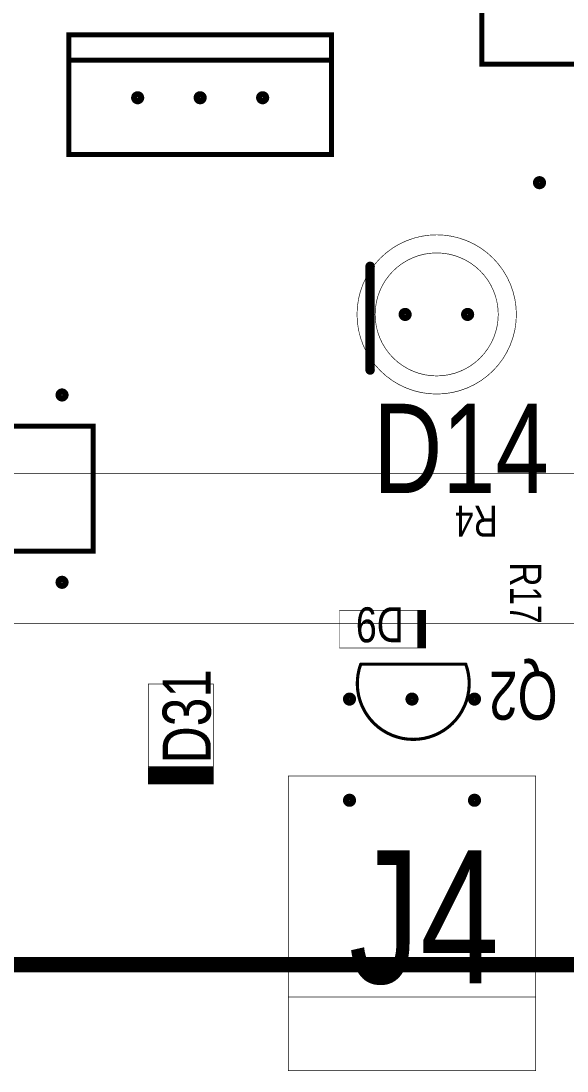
# Model space of a CAD drawing. Extents: x 0 to 5.43, y 0 to 3.78.
# Drawn here: x 1.51 to 2.384, y -0.001 to 1.681 of the extents above; entities that cross this region are included whole.
import ezdxf

# ---------------------------------------------------------------- set-up
doc = ezdxf.new("R2010")
doc.units = 0

msp = doc.modelspace()

# ---------------------------------------------------------------- linework, layer by layer
at = {"const_width": 0.024}
msp.add_lwpolyline([(0.012, 0.17), (0.012, 3.512), (5.421, 3.512), (5.421, 0.17), (0.012, 0.17)], close=True, dxfattribs=at)
at = {"layer": 'FAB', "const_width": 0.001}
for points in [[(0, 0.158), (0, 3.524), (5.433, 3.524), (5.433, 0.158), (0, 0.158, 2.338749)], [(0, 2.967), (5.433, 2.967), (5.433, 0.716), (0, 0.716), (0, 2.967, 0.400973)], [(0, 2.727), (0, 0.956), (5.433, 0.956), (5.433, 2.727), (0, 2.727, 0.400973)]]:
    msp.add_lwpolyline(points, format="xyb", close=True, dxfattribs=at)
at = {"layer": 'IN1', "const_width": 0.011}
for points in [[(1.692, 1.558, 1), (1.702, 1.558, 1)], [(1.792, 1.558, 1), (1.802, 1.558, 1)], [(1.892, 1.558, 1), (1.902, 1.558, 1)], [(2.335, 1.422, 1), (2.345, 1.422, 1)], [(2.12, 1.211, 1), (2.13, 1.211, 1)], [(2.22, 1.211, 1), (2.23, 1.211, 1)], [(1.571, 1.082, 1), (1.581, 1.082, 1)], [(1.571, 0.782, 1), (1.581, 0.782, 1)], [(2.031, 0.595, 1), (2.041, 0.595, 1)], [(2.131, 0.595, 1), (2.141, 0.595, 1)], [(2.231, 0.595, 1), (2.241, 0.595, 1)], [(2.031, 0.433, 1), (2.041, 0.433, 1)], [(2.231, 0.433, 1), (2.241, 0.433, 1)]]:
    msp.add_lwpolyline(points, format="xyb", close=True, dxfattribs=at)
at = {"layer": 'IN2', "const_width": 0.011}
for points in [[(1.692, 1.558, 1), (1.702, 1.558, 1)], [(1.792, 1.558, 1), (1.802, 1.558, 1)], [(1.892, 1.558, 1), (1.902, 1.558, 1)], [(2.335, 1.422, 1), (2.345, 1.422, 1)], [(2.12, 1.211, 1), (2.13, 1.211, 1)], [(2.22, 1.211, 1), (2.23, 1.211, 1)], [(1.571, 1.082, 1), (1.581, 1.082, 1)], [(1.571, 0.782, 1), (1.581, 0.782, 1)], [(2.031, 0.595, 1), (2.041, 0.595, 1)], [(2.131, 0.595, 1), (2.141, 0.595, 1)], [(2.231, 0.595, 1), (2.241, 0.595, 1)], [(2.031, 0.433, 1), (2.041, 0.433, 1)], [(2.231, 0.433, 1), (2.241, 0.433, 1)]]:
    msp.add_lwpolyline(points, format="xyb", close=True, dxfattribs=at)
at = {"layer": 'SST'}
for points, const_width in [([(0.012, 0.17), (0.012, 3.512), (5.421, 3.512), (5.421, 0.17), (0.012, 0.17)], 0.024), ([(2.948, 1.612), (2.948, 1.837), (2.948, 1.837), (2.248, 1.837), (2.248, 1.612), (2.948, 1.612)], 0.008), ([(1.587, 1.659), (2.007, 1.659), (2.007, 1.467), (1.587, 1.467), (1.587, 1.659)], 0.008), ([(1.326, 1.032), (1.626, 1.032), (1.626, 0.832), (1.326, 0.832), (1.326, 1.032)], 0.008), ([(2.158, 0.677), (2.158, 0.737), (2.02, 0.737), (2.02, 0.677), (2.158, 0.677)], 0.001), ([(1.818, 0.459), (1.818, 0.619), (1.714, 0.619), (1.714, 0.459), (1.818, 0.459)], 0.001)]:
    msp.add_lwpolyline(points, close=True, dxfattribs=dict(at, const_width=const_width))
for points, const_width in [([(1.585, 1.659, 1), (1.589, 1.659, 1)], 0.004), ([(1.585, 1.659, 1), (1.589, 1.659, 1)], 0.004), ([(2.005, 1.659, 1), (2.009, 1.659, 1)], 0.004), ([(1.585, 1.618, 1), (1.589, 1.618, 1)], 0.004), ([(2.005, 1.618, 1), (2.009, 1.618, 1)], 0.004), ([(2.246, 1.612, 1), (2.25, 1.612, 1)], 0.004), ([(1.585, 1.467, 1), (1.589, 1.467, 1)], 0.004), ([(2.005, 1.467, 1), (2.009, 1.467, 1)], 0.004), ([(2.0652, 1.288, 1), (2.0728, 1.288, 1)], 0.0075), ([(2.0478, 1.211, 1), (2.0482, 1.211, 1)], 0.0005), ([(2.0478, 1.211, 1), (2.0482, 1.211, 1)], 0.0005), ([(2.0768, 1.211, 1), (2.0772, 1.211, 1)], 0.0005), ([(2.0768, 1.211, 1), (2.0772, 1.211, 1)], 0.0005), ([(2.2738, 1.211, 1), (2.2742, 1.211, 1)], 0.0005), ([(2.2738, 1.211, 1), (2.2742, 1.211, 1)], 0.0005), ([(2.3028, 1.211, 1), (2.3032, 1.211, 1)], 0.0005), ([(2.3028, 1.211, 1), (2.3032, 1.211, 1)], 0.0005), ([(2.0652, 1.122, 1), (2.0728, 1.122, 1)], 0.0075), ([(1.624, 1.032, 1), (1.628, 1.032, 1)], 0.004), ([(1.624, 0.832, 1), (1.628, 0.832, 1)], 0.004), ([(2.0198, 0.737, 1), (2.0202, 0.737, 1)], 0.0005), ([(2.1448, 0.737, 1), (2.1452, 0.737, 1)], 0.0005), ([(2.1448, 0.737, 1), (2.1452, 0.737, 1)], 0.0005), ([(2.1448, 0.736, 1), (2.1452, 0.736, 1)], 0.0005), ([(2.1448, 0.736, 1), (2.1452, 0.736, 1)], 0.0005), ([(2.1448, 0.735, 1), (2.1452, 0.735, 1)], 0.0005), ([(2.1448, 0.734, 1), (2.1452, 0.734, 1)], 0.0005), ([(2.1448, 0.733, 1), (2.1452, 0.733, 1)], 0.0005), ([(2.1448, 0.732, 1), (2.1452, 0.732, 1)], 0.0005), ([(2.1448, 0.731, 1), (2.1452, 0.731, 1)], 0.0005), ([(2.1448, 0.73, 1), (2.1452, 0.73, 1)], 0.0005), ([(2.1448, 0.729, 1), (2.1452, 0.729, 1)], 0.0005), ([(2.1448, 0.728, 1), (2.1452, 0.728, 1)], 0.0005), ([(2.1448, 0.727, 1), (2.1452, 0.727, 1)], 0.0005), ([(2.1448, 0.727, 1), (2.1452, 0.727, 1)], 0.0005), ([(2.1448, 0.726, 1), (2.1452, 0.726, 1)], 0.0005), ([(2.1448, 0.725, 1), (2.1452, 0.725, 1)], 0.0005), ([(2.1448, 0.724, 1), (2.1452, 0.724, 1)], 0.0005), ([(2.1448, 0.723, 1), (2.1452, 0.723, 1)], 0.0005), ([(2.1458, 0.737, 1), (2.1462, 0.737, 1)], 0.0005), ([(2.1468, 0.737, 1), (2.1473, 0.737, 1)], 0.0005), ([(2.1478, 0.737, 1), (2.1483, 0.737, 1)], 0.0005), ([(2.1488, 0.737, 1), (2.1492, 0.737, 1)], 0.0005), ([(2.1498, 0.737, 1), (2.1502, 0.737, 1)], 0.0005), ([(2.1508, 0.737, 1), (2.1513, 0.737, 1)], 0.0005), ([(2.1518, 0.737, 1), (2.1523, 0.737, 1)], 0.0005), ([(2.1528, 0.737, 1), (2.1532, 0.737, 1)], 0.0005), ([(2.1538, 0.737, 1), (2.1542, 0.737, 1)], 0.0005), ([(2.1538, 0.737, 1), (2.1542, 0.737, 1)], 0.0005), ([(2.1548, 0.737, 1), (2.1553, 0.737, 1)], 0.0005), ([(2.1558, 0.737, 1), (2.1563, 0.737, 1)], 0.0005), ([(2.1568, 0.737, 1), (2.1572, 0.737, 1)], 0.0005), ([(2.1568, 0.737, 1), (2.1572, 0.737, 1)], 0.0005), ([(2.1568, 0.736, 1), (2.1572, 0.736, 1)], 0.0005), ([(2.1568, 0.735, 1), (2.1572, 0.735, 1)], 0.0005), ([(2.1568, 0.734, 1), (2.1572, 0.734, 1)], 0.0005), ([(2.1568, 0.733, 1), (2.1572, 0.733, 1)], 0.0005), ([(2.1568, 0.732, 1), (2.1572, 0.732, 1)], 0.0005), ([(2.1568, 0.731, 1), (2.1572, 0.731, 1)], 0.0005), ([(2.1568, 0.73, 1), (2.1572, 0.73, 1)], 0.0005), ([(2.1568, 0.729, 1), (2.1572, 0.729, 1)], 0.0005), ([(2.1568, 0.728, 1), (2.1572, 0.728, 1)], 0.0005), ([(2.1568, 0.727, 1), (2.1572, 0.727, 1)], 0.0005), ([(2.1568, 0.727, 1), (2.1572, 0.727, 1)], 0.0005), ([(2.1568, 0.726, 1), (2.1572, 0.726, 1)], 0.0005), ([(2.1568, 0.725, 1), (2.1572, 0.725, 1)], 0.0005), ([(2.1568, 0.724, 1), (2.1572, 0.724, 1)], 0.0005), ([(2.1568, 0.723, 1), (2.1572, 0.723, 1)], 0.0005), ([(2.1578, 0.737, 1), (2.1582, 0.737, 1)], 0.0005), ([(2.1578, 0.736, 1), (2.1582, 0.736, 1)], 0.0005), ([(2.1448, 0.722, 1), (2.1452, 0.722, 1)], 0.0005), ([(2.1448, 0.721, 1), (2.1452, 0.721, 1)], 0.0005), ([(2.1448, 0.72, 1), (2.1452, 0.72, 1)], 0.0005), ([(2.1448, 0.719, 1), (2.1452, 0.719, 1)], 0.0005), ([(2.1448, 0.718, 1), (2.1452, 0.718, 1)], 0.0005), ([(2.1448, 0.718, 1), (2.1452, 0.718, 1)], 0.0005), ([(2.1448, 0.717, 1), (2.1452, 0.717, 1)], 0.0005), ([(2.1448, 0.716, 1), (2.1452, 0.716, 1)], 0.0005), ([(2.1448, 0.715, 1), (2.1452, 0.715, 1)], 0.0005), ([(2.1448, 0.714, 1), (2.1452, 0.714, 1)], 0.0005), ([(2.1448, 0.713, 1), (2.1452, 0.713, 1)], 0.0005), ([(2.1448, 0.712, 1), (2.1452, 0.712, 1)], 0.0005), ([(2.1448, 0.711, 1), (2.1452, 0.711, 1)], 0.0005), ([(2.1448, 0.71, 1), (2.1452, 0.71, 1)], 0.0005), ([(2.1448, 0.709, 1), (2.1452, 0.709, 1)], 0.0005), ([(2.1448, 0.709, 1), (2.1452, 0.709, 1)], 0.0005), ([(2.1448, 0.708, 1), (2.1452, 0.708, 1)], 0.0005), ([(2.1448, 0.707, 1), (2.1452, 0.707, 1)], 0.0005), ([(2.1448, 0.706, 1), (2.1452, 0.706, 1)], 0.0005), ([(2.1568, 0.722, 1), (2.1572, 0.722, 1)], 0.0005), ([(2.1568, 0.721, 1), (2.1572, 0.721, 1)], 0.0005), ([(2.1568, 0.72, 1), (2.1572, 0.72, 1)], 0.0005), ([(2.1568, 0.719, 1), (2.1572, 0.719, 1)], 0.0005), ([(2.1568, 0.718, 1), (2.1572, 0.718, 1)], 0.0005), ([(2.1568, 0.718, 1), (2.1572, 0.718, 1)], 0.0005), ([(2.1568, 0.717, 1), (2.1572, 0.717, 1)], 0.0005), ([(2.1568, 0.716, 1), (2.1572, 0.716, 1)], 0.0005), ([(2.1568, 0.715, 1), (2.1572, 0.715, 1)], 0.0005), ([(2.1568, 0.714, 1), (2.1572, 0.714, 1)], 0.0005), ([(2.1568, 0.713, 1), (2.1572, 0.713, 1)], 0.0005), ([(2.1568, 0.712, 1), (2.1572, 0.712, 1)], 0.0005), ([(2.1568, 0.711, 1), (2.1572, 0.711, 1)], 0.0005), ([(2.1568, 0.71, 1), (2.1572, 0.71, 1)], 0.0005), ([(2.1568, 0.709, 1), (2.1572, 0.709, 1)], 0.0005), ([(2.1568, 0.709, 1), (2.1572, 0.709, 1)], 0.0005), ([(2.1568, 0.708, 1), (2.1572, 0.708, 1)], 0.0005), ([(2.1568, 0.707, 1), (2.1572, 0.707, 1)], 0.0005), ([(2.1568, 0.706, 1), (2.1572, 0.706, 1)], 0.0005), ([(2.1448, 0.705, 1), (2.1452, 0.705, 1)], 0.0005), ([(2.1448, 0.704, 1), (2.1452, 0.704, 1)], 0.0005), ([(2.1448, 0.703, 1), (2.1452, 0.703, 1)], 0.0005), ([(2.1448, 0.702, 1), (2.1452, 0.702, 1)], 0.0005), ([(2.1448, 0.701, 1), (2.1452, 0.701, 1)], 0.0005), ([(2.1448, 0.7, 1), (2.1452, 0.7, 1)], 0.0005), ([(2.1448, 0.7, 1), (2.1452, 0.7, 1)], 0.0005), ([(2.1448, 0.699, 1), (2.1452, 0.699, 1)], 0.0005), ([(2.1448, 0.698, 1), (2.1452, 0.698, 1)], 0.0005), ([(2.1448, 0.697, 1), (2.1452, 0.697, 1)], 0.0005), ([(2.1448, 0.696, 1), (2.1452, 0.696, 1)], 0.0005), ([(2.1448, 0.695, 1), (2.1452, 0.695, 1)], 0.0005), ([(2.1448, 0.694, 1), (2.1452, 0.694, 1)], 0.0005), ([(2.1448, 0.693, 1), (2.1452, 0.693, 1)], 0.0005), ([(2.1448, 0.692, 1), (2.1452, 0.692, 1)], 0.0005), ([(2.1448, 0.691, 1), (2.1452, 0.691, 1)], 0.0005), ([(2.1448, 0.691, 1), (2.1452, 0.691, 1)], 0.0005), ([(2.1448, 0.69, 1), (2.1452, 0.69, 1)], 0.0005), ([(2.1448, 0.689, 1), (2.1452, 0.689, 1)], 0.0005), ([(2.1568, 0.705, 1), (2.1572, 0.705, 1)], 0.0005), ([(2.1568, 0.704, 1), (2.1572, 0.704, 1)], 0.0005), ([(2.1568, 0.703, 1), (2.1572, 0.703, 1)], 0.0005), ([(2.1568, 0.702, 1), (2.1572, 0.702, 1)], 0.0005), ([(2.1568, 0.701, 1), (2.1572, 0.701, 1)], 0.0005), ([(2.1568, 0.7, 1), (2.1572, 0.7, 1)], 0.0005), ([(2.1568, 0.7, 1), (2.1572, 0.7, 1)], 0.0005), ([(2.1568, 0.699, 1), (2.1572, 0.699, 1)], 0.0005), ([(2.1568, 0.698, 1), (2.1572, 0.698, 1)], 0.0005), ([(2.1568, 0.697, 1), (2.1572, 0.697, 1)], 0.0005), ([(2.1568, 0.696, 1), (2.1572, 0.696, 1)], 0.0005), ([(2.1568, 0.695, 1), (2.1572, 0.695, 1)], 0.0005), ([(2.1568, 0.694, 1), (2.1572, 0.694, 1)], 0.0005), ([(2.1568, 0.693, 1), (2.1572, 0.693, 1)], 0.0005), ([(2.1568, 0.692, 1), (2.1572, 0.692, 1)], 0.0005), ([(2.1568, 0.691, 1), (2.1572, 0.691, 1)], 0.0005), ([(2.1568, 0.691, 1), (2.1572, 0.691, 1)], 0.0005), ([(2.1568, 0.69, 1), (2.1572, 0.69, 1)], 0.0005), ([(2.1568, 0.689, 1), (2.1572, 0.689, 1)], 0.0005), ([(2.0198, 0.677, 1), (2.0202, 0.677, 1)], 0.0005), ([(2.1448, 0.688, 1), (2.1452, 0.688, 1)], 0.0005), ([(2.1448, 0.687, 1), (2.1452, 0.687, 1)], 0.0005), ([(2.1448, 0.686, 1), (2.1452, 0.686, 1)], 0.0005), ([(2.1448, 0.685, 1), (2.1452, 0.685, 1)], 0.0005), ([(2.1448, 0.684, 1), (2.1452, 0.684, 1)], 0.0005), ([(2.1448, 0.683, 1), (2.1452, 0.683, 1)], 0.0005), ([(2.1448, 0.682, 1), (2.1452, 0.682, 1)], 0.0005), ([(2.1448, 0.682, 1), (2.1452, 0.682, 1)], 0.0005), ([(2.1448, 0.681, 1), (2.1452, 0.681, 1)], 0.0005), ([(2.1448, 0.68, 1), (2.1452, 0.68, 1)], 0.0005), ([(2.1448, 0.679, 1), (2.1452, 0.679, 1)], 0.0005), ([(2.1448, 0.678, 1), (2.1452, 0.678, 1)], 0.0005), ([(2.1448, 0.677, 1), (2.1452, 0.677, 1)], 0.0005), ([(2.1448, 0.677, 1), (2.1452, 0.677, 1)], 0.0005), ([(2.1458, 0.677, 1), (2.1462, 0.677, 1)], 0.0005), ([(2.1468, 0.677, 1), (2.1473, 0.677, 1)], 0.0005), ([(2.1478, 0.677, 1), (2.1483, 0.677, 1)], 0.0005), ([(2.1488, 0.677, 1), (2.1492, 0.677, 1)], 0.0005), ([(2.1498, 0.677, 1), (2.1502, 0.677, 1)], 0.0005), ([(2.1508, 0.677, 1), (2.1513, 0.677, 1)], 0.0005), ([(2.1518, 0.677, 1), (2.1523, 0.677, 1)], 0.0005), ([(2.1528, 0.677, 1), (2.1532, 0.677, 1)], 0.0005), ([(2.1538, 0.677, 1), (2.1542, 0.677, 1)], 0.0005), ([(2.1538, 0.677, 1), (2.1542, 0.677, 1)], 0.0005), ([(2.1548, 0.677, 1), (2.1553, 0.677, 1)], 0.0005), ([(2.1558, 0.677, 1), (2.1563, 0.677, 1)], 0.0005), ([(2.1568, 0.688, 1), (2.1572, 0.688, 1)], 0.0005), ([(2.1568, 0.687, 1), (2.1572, 0.687, 1)], 0.0005), ([(2.1568, 0.686, 1), (2.1572, 0.686, 1)], 0.0005), ([(2.1568, 0.685, 1), (2.1572, 0.685, 1)], 0.0005), ([(2.1568, 0.684, 1), (2.1572, 0.684, 1)], 0.0005), ([(2.1568, 0.683, 1), (2.1572, 0.683, 1)], 0.0005), ([(2.1568, 0.682, 1), (2.1572, 0.682, 1)], 0.0005), ([(2.1568, 0.682, 1), (2.1572, 0.682, 1)], 0.0005), ([(2.1568, 0.681, 1), (2.1572, 0.681, 1)], 0.0005), ([(2.1568, 0.68, 1), (2.1572, 0.68, 1)], 0.0005), ([(2.1568, 0.679, 1), (2.1572, 0.679, 1)], 0.0005), ([(2.1568, 0.678, 1), (2.1572, 0.678, 1)], 0.0005), ([(2.1568, 0.677, 1), (2.1572, 0.677, 1)], 0.0005), ([(2.1568, 0.677, 1), (2.1572, 0.677, 1)], 0.0005), ([(2.1578, 0.677, 1), (2.1582, 0.677, 1)], 0.0005), ([(2.1578, 0.677, 1), (2.1582, 0.677, 1)], 0.0005), ([(2.0527, 0.651, 1), (2.0553, 0.651, 1)], 0.0025), ([(2.0527, 0.651, 1), (2.0553, 0.651, 1)], 0.0025), ([(2.0538, 0.651, 1), (2.0563, 0.651, 1)], 0.0025), ([(2.2207, 0.651, 1), (2.2233, 0.651, 1)], 0.0025), ([(2.2207, 0.651, 1), (2.2233, 0.651, 1)], 0.0025), ([(1.7137, 0.619, 1), (1.7143, 0.619, 1)], 0.0005), ([(1.8178, 0.619, 1), (1.8183, 0.619, 1)], 0.0005), ([(1.7137, 0.487, 1), (1.7143, 0.487, 1)], 0.0005), ([(1.7137, 0.487, 1), (1.7143, 0.487, 1)], 0.0005), ([(1.7137, 0.485, 1), (1.7143, 0.485, 1)], 0.0005), ([(1.7137, 0.485, 1), (1.7143, 0.485, 1)], 0.0005), ([(1.7137, 0.484, 1), (1.7143, 0.484, 1)], 0.0005), ([(1.7137, 0.483, 1), (1.7143, 0.483, 1)], 0.0005), ([(1.7137, 0.482, 1), (1.7143, 0.482, 1)], 0.0005), ([(1.7137, 0.481, 1), (1.7143, 0.481, 1)], 0.0005), ([(1.7137, 0.48, 1), (1.7143, 0.48, 1)], 0.0005), ([(1.7137, 0.479, 1), (1.7143, 0.479, 1)], 0.0005), ([(1.7137, 0.478, 1), (1.7143, 0.478, 1)], 0.0005), ([(1.7137, 0.477, 1), (1.7143, 0.477, 1)], 0.0005), ([(1.7137, 0.476, 1), (1.7143, 0.476, 1)], 0.0005), ([(1.7137, 0.476, 1), (1.7143, 0.476, 1)], 0.0005), ([(1.7137, 0.475, 1), (1.7143, 0.475, 1)], 0.0005), ([(1.7137, 0.474, 1), (1.7143, 0.474, 1)], 0.0005), ([(1.7137, 0.473, 1), (1.7143, 0.473, 1)], 0.0005), ([(1.7137, 0.472, 1), (1.7143, 0.472, 1)], 0.0005), ([(1.7137, 0.471, 1), (1.7143, 0.471, 1)], 0.0005), ([(1.7157, 0.487, 1), (1.7163, 0.487, 1)], 0.0005), ([(1.7168, 0.487, 1), (1.7173, 0.487, 1)], 0.0005), ([(1.7177, 0.487, 1), (1.7183, 0.487, 1)], 0.0005), ([(1.7177, 0.487, 1), (1.7183, 0.487, 1)], 0.0005), ([(1.7188, 0.487, 1), (1.7193, 0.487, 1)], 0.0005), ([(1.7197, 0.487, 1), (1.7203, 0.487, 1)], 0.0005), ([(1.7208, 0.487, 1), (1.7213, 0.487, 1)], 0.0005), ([(1.7217, 0.487, 1), (1.7223, 0.487, 1)], 0.0005), ([(1.7228, 0.487, 1), (1.7233, 0.487, 1)], 0.0005), ([(1.7237, 0.487, 1), (1.7243, 0.487, 1)], 0.0005), ([(1.7248, 0.487, 1), (1.7253, 0.487, 1)], 0.0005), ([(1.7257, 0.487, 1), (1.7263, 0.487, 1)], 0.0005), ([(1.7268, 0.487, 1), (1.7273, 0.487, 1)], 0.0005), ([(1.7268, 0.487, 1), (1.7273, 0.487, 1)], 0.0005), ([(1.7277, 0.487, 1), (1.7283, 0.487, 1)], 0.0005), ([(1.7288, 0.487, 1), (1.7293, 0.487, 1)], 0.0005), ([(1.7297, 0.487, 1), (1.7303, 0.487, 1)], 0.0005), ([(1.7308, 0.487, 1), (1.7313, 0.487, 1)], 0.0005), ([(1.7317, 0.487, 1), (1.7323, 0.487, 1)], 0.0005), ([(1.7328, 0.487, 1), (1.7333, 0.487, 1)], 0.0005), ([(1.7337, 0.487, 1), (1.7343, 0.487, 1)], 0.0005), ([(1.7348, 0.487, 1), (1.7353, 0.487, 1)], 0.0005), ([(1.7357, 0.487, 1), (1.7363, 0.487, 1)], 0.0005), ([(1.7357, 0.487, 1), (1.7363, 0.487, 1)], 0.0005), ([(1.7368, 0.487, 1), (1.7373, 0.487, 1)], 0.0005), ([(1.7377, 0.487, 1), (1.7383, 0.487, 1)], 0.0005), ([(1.7388, 0.487, 1), (1.7393, 0.487, 1)], 0.0005), ([(1.7397, 0.487, 1), (1.7403, 0.487, 1)], 0.0005), ([(1.7408, 0.487, 1), (1.7413, 0.487, 1)], 0.0005), ([(1.7417, 0.487, 1), (1.7423, 0.487, 1)], 0.0005), ([(1.7428, 0.487, 1), (1.7433, 0.487, 1)], 0.0005), ([(1.7437, 0.487, 1), (1.7443, 0.487, 1)], 0.0005), ([(1.7448, 0.487, 1), (1.7453, 0.487, 1)], 0.0005), ([(1.7448, 0.487, 1), (1.7453, 0.487, 1)], 0.0005), ([(1.7457, 0.487, 1), (1.7463, 0.487, 1)], 0.0005), ([(1.7468, 0.487, 1), (1.7473, 0.487, 1)], 0.0005), ([(1.7477, 0.487, 1), (1.7483, 0.487, 1)], 0.0005), ([(1.7488, 0.487, 1), (1.7493, 0.487, 1)], 0.0005), ([(1.7497, 0.487, 1), (1.7503, 0.487, 1)], 0.0005), ([(1.7508, 0.487, 1), (1.7513, 0.487, 1)], 0.0005), ([(1.7517, 0.487, 1), (1.7523, 0.487, 1)], 0.0005), ([(1.7528, 0.487, 1), (1.7533, 0.487, 1)], 0.0005), ([(1.7537, 0.487, 1), (1.7543, 0.487, 1)], 0.0005), ([(1.7537, 0.487, 1), (1.7543, 0.487, 1)], 0.0005), ([(1.7548, 0.487, 1), (1.7553, 0.487, 1)], 0.0005), ([(1.7557, 0.487, 1), (1.7563, 0.487, 1)], 0.0005), ([(1.7568, 0.487, 1), (1.7573, 0.487, 1)], 0.0005), ([(1.7577, 0.487, 1), (1.7583, 0.487, 1)], 0.0005), ([(1.7588, 0.487, 1), (1.7593, 0.487, 1)], 0.0005), ([(1.7597, 0.487, 1), (1.7603, 0.487, 1)], 0.0005), ([(1.7608, 0.487, 1), (1.7613, 0.487, 1)], 0.0005), ([(1.7617, 0.487, 1), (1.7623, 0.487, 1)], 0.0005), ([(1.7628, 0.487, 1), (1.7633, 0.487, 1)], 0.0005), ([(1.7628, 0.487, 1), (1.7633, 0.487, 1)], 0.0005), ([(1.7637, 0.487, 1), (1.7643, 0.487, 1)], 0.0005), ([(1.7648, 0.487, 1), (1.7653, 0.487, 1)], 0.0005), ([(1.7657, 0.487, 1), (1.7663, 0.487, 1)], 0.0005), ([(1.7668, 0.487, 1), (1.7673, 0.487, 1)], 0.0005), ([(1.7677, 0.487, 1), (1.7683, 0.487, 1)], 0.0005), ([(1.7688, 0.487, 1), (1.7693, 0.487, 1)], 0.0005), ([(1.7697, 0.487, 1), (1.7703, 0.487, 1)], 0.0005), ([(1.7708, 0.487, 1), (1.7713, 0.487, 1)], 0.0005), ([(1.7717, 0.487, 1), (1.7723, 0.487, 1)], 0.0005), ([(1.7717, 0.487, 1), (1.7723, 0.487, 1)], 0.0005), ([(1.7728, 0.487, 1), (1.7733, 0.487, 1)], 0.0005), ([(1.7737, 0.487, 1), (1.7743, 0.487, 1)], 0.0005), ([(1.7748, 0.487, 1), (1.7753, 0.487, 1)], 0.0005), ([(1.7757, 0.487, 1), (1.7763, 0.487, 1)], 0.0005), ([(1.7768, 0.487, 1), (1.7773, 0.487, 1)], 0.0005), ([(1.7777, 0.487, 1), (1.7783, 0.487, 1)], 0.0005), ([(1.7788, 0.487, 1), (1.7793, 0.487, 1)], 0.0005), ([(1.7797, 0.487, 1), (1.7803, 0.487, 1)], 0.0005), ([(1.7808, 0.487, 1), (1.7813, 0.487, 1)], 0.0005), ([(1.7808, 0.487, 1), (1.7813, 0.487, 1)], 0.0005), ([(1.7817, 0.487, 1), (1.7823, 0.487, 1)], 0.0005), ([(1.7828, 0.487, 1), (1.7833, 0.487, 1)], 0.0005), ([(1.7837, 0.487, 1), (1.7843, 0.487, 1)], 0.0005), ([(1.7848, 0.487, 1), (1.7853, 0.487, 1)], 0.0005), ([(1.7857, 0.487, 1), (1.7863, 0.487, 1)], 0.0005), ([(1.7868, 0.487, 1), (1.7873, 0.487, 1)], 0.0005), ([(1.7878, 0.487, 1), (1.7883, 0.487, 1)], 0.0005), ([(1.7888, 0.487, 1), (1.7893, 0.487, 1)], 0.0005), ([(1.7898, 0.487, 1), (1.7903, 0.487, 1)], 0.0005), ([(1.7898, 0.487, 1), (1.7903, 0.487, 1)], 0.0005), ([(1.7908, 0.487, 1), (1.7913, 0.487, 1)], 0.0005), ([(1.7918, 0.487, 1), (1.7923, 0.487, 1)], 0.0005), ([(1.7927, 0.487, 1), (1.7933, 0.487, 1)], 0.0005), ([(1.7938, 0.487, 1), (1.7943, 0.487, 1)], 0.0005), ([(1.7947, 0.487, 1), (1.7953, 0.487, 1)], 0.0005), ([(1.7958, 0.487, 1), (1.7963, 0.487, 1)], 0.0005), ([(1.7967, 0.487, 1), (1.7973, 0.487, 1)], 0.0005), ([(1.7978, 0.487, 1), (1.7983, 0.487, 1)], 0.0005), ([(1.7987, 0.487, 1), (1.7993, 0.487, 1)], 0.0005), ([(1.7987, 0.487, 1), (1.7993, 0.487, 1)], 0.0005), ([(1.7998, 0.487, 1), (1.8003, 0.487, 1)], 0.0005), ([(1.8007, 0.487, 1), (1.8013, 0.487, 1)], 0.0005), ([(1.8018, 0.487, 1), (1.8023, 0.487, 1)], 0.0005), ([(1.8027, 0.487, 1), (1.8033, 0.487, 1)], 0.0005), ([(1.8038, 0.487, 1), (1.8043, 0.487, 1)], 0.0005), ([(1.8047, 0.487, 1), (1.8053, 0.487, 1)], 0.0005), ([(1.8058, 0.487, 1), (1.8063, 0.487, 1)], 0.0005), ([(1.8067, 0.487, 1), (1.8073, 0.487, 1)], 0.0005), ([(1.8078, 0.487, 1), (1.8083, 0.487, 1)], 0.0005), ([(1.8078, 0.487, 1), (1.8083, 0.487, 1)], 0.0005), ([(1.8087, 0.487, 1), (1.8093, 0.487, 1)], 0.0005), ([(1.8098, 0.487, 1), (1.8103, 0.487, 1)], 0.0005), ([(1.8107, 0.487, 1), (1.8113, 0.487, 1)], 0.0005), ([(1.8118, 0.487, 1), (1.8123, 0.487, 1)], 0.0005), ([(1.8127, 0.487, 1), (1.8133, 0.487, 1)], 0.0005), ([(1.8138, 0.487, 1), (1.8143, 0.487, 1)], 0.0005), ([(1.8147, 0.487, 1), (1.8153, 0.487, 1)], 0.0005), ([(1.8158, 0.487, 1), (1.8163, 0.487, 1)], 0.0005), ([(1.8167, 0.487, 1), (1.8173, 0.487, 1)], 0.0005), ([(1.8167, 0.487, 1), (1.8173, 0.487, 1)], 0.0005), ([(1.8178, 0.487, 1), (1.8183, 0.487, 1)], 0.0005), ([(1.8178, 0.487, 1), (1.8183, 0.487, 1)], 0.0005), ([(1.8178, 0.485, 1), (1.8183, 0.485, 1)], 0.0005), ([(1.8178, 0.485, 1), (1.8183, 0.485, 1)], 0.0005), ([(1.8178, 0.484, 1), (1.8183, 0.484, 1)], 0.0005), ([(1.8178, 0.483, 1), (1.8183, 0.483, 1)], 0.0005), ([(1.8178, 0.482, 1), (1.8183, 0.482, 1)], 0.0005), ([(1.8178, 0.481, 1), (1.8183, 0.481, 1)], 0.0005), ([(1.8178, 0.48, 1), (1.8183, 0.48, 1)], 0.0005), ([(1.8178, 0.479, 1), (1.8183, 0.479, 1)], 0.0005), ([(1.8178, 0.478, 1), (1.8183, 0.478, 1)], 0.0005), ([(1.8178, 0.477, 1), (1.8183, 0.477, 1)], 0.0005), ([(1.8178, 0.476, 1), (1.8183, 0.476, 1)], 0.0005), ([(1.8178, 0.476, 1), (1.8183, 0.476, 1)], 0.0005), ([(1.8178, 0.475, 1), (1.8183, 0.475, 1)], 0.0005), ([(1.8178, 0.474, 1), (1.8183, 0.474, 1)], 0.0005), ([(1.8178, 0.473, 1), (1.8183, 0.473, 1)], 0.0005), ([(1.8178, 0.472, 1), (1.8183, 0.472, 1)], 0.0005), ([(1.8178, 0.471, 1), (1.8183, 0.471, 1)], 0.0005), ([(1.9377, 0.472, 1), (1.9383, 0.472, 1)], 0.0005), ([(1.938, 0), (2.334, 0), (2.334, 0.472), (1.938, 0.472), (1.938, 0, 1.068415)], 0.001), ([(2.3338, 0.472, 1), (2.3342, 0.472, 1)], 0.0005), ([(1.7137, 0.47, 1), (1.7143, 0.47, 1)], 0.0005), ([(1.7137, 0.469, 1), (1.7143, 0.469, 1)], 0.0005), ([(1.7137, 0.468, 1), (1.7143, 0.468, 1)], 0.0005), ([(1.7137, 0.467, 1), (1.7143, 0.467, 1)], 0.0005), ([(1.7137, 0.467, 1), (1.7143, 0.467, 1)], 0.0005), ([(1.7137, 0.466, 1), (1.7143, 0.466, 1)], 0.0005), ([(1.7137, 0.465, 1), (1.7143, 0.465, 1)], 0.0005), ([(1.7137, 0.464, 1), (1.7143, 0.464, 1)], 0.0005), ([(1.7137, 0.463, 1), (1.7143, 0.463, 1)], 0.0005), ([(1.7137, 0.462, 1), (1.7143, 0.462, 1)], 0.0005), ([(1.7137, 0.461, 1), (1.7143, 0.461, 1)], 0.0005), ([(1.7137, 0.46, 1), (1.7143, 0.46, 1)], 0.0005), ([(1.7137, 0.459, 1), (1.7143, 0.459, 1)], 0.0005), ([(1.7137, 0.459, 1), (1.7143, 0.459, 1)], 0.0005), ([(1.7137, 0.459, 1), (1.7143, 0.459, 1)], 0.0005), ([(1.7157, 0.459, 1), (1.7163, 0.459, 1)], 0.0005), ([(1.7168, 0.459, 1), (1.7173, 0.459, 1)], 0.0005), ([(1.7177, 0.459, 1), (1.7183, 0.459, 1)], 0.0005), ([(1.7177, 0.459, 1), (1.7183, 0.459, 1)], 0.0005), ([(1.7188, 0.459, 1), (1.7193, 0.459, 1)], 0.0005), ([(1.7197, 0.459, 1), (1.7203, 0.459, 1)], 0.0005), ([(1.7208, 0.459, 1), (1.7213, 0.459, 1)], 0.0005), ([(1.7217, 0.459, 1), (1.7223, 0.459, 1)], 0.0005), ([(1.7228, 0.459, 1), (1.7233, 0.459, 1)], 0.0005), ([(1.7237, 0.459, 1), (1.7243, 0.459, 1)], 0.0005), ([(1.7248, 0.459, 1), (1.7253, 0.459, 1)], 0.0005), ([(1.7257, 0.459, 1), (1.7263, 0.459, 1)], 0.0005), ([(1.7268, 0.459, 1), (1.7273, 0.459, 1)], 0.0005), ([(1.7268, 0.459, 1), (1.7273, 0.459, 1)], 0.0005), ([(1.7277, 0.459, 1), (1.7283, 0.459, 1)], 0.0005), ([(1.7288, 0.459, 1), (1.7293, 0.459, 1)], 0.0005), ([(1.7297, 0.459, 1), (1.7303, 0.459, 1)], 0.0005), ([(1.7308, 0.459, 1), (1.7313, 0.459, 1)], 0.0005), ([(1.7317, 0.459, 1), (1.7323, 0.459, 1)], 0.0005), ([(1.7328, 0.459, 1), (1.7333, 0.459, 1)], 0.0005), ([(1.7337, 0.459, 1), (1.7343, 0.459, 1)], 0.0005), ([(1.7348, 0.459, 1), (1.7353, 0.459, 1)], 0.0005), ([(1.7357, 0.459, 1), (1.7363, 0.459, 1)], 0.0005), ([(1.7357, 0.459, 1), (1.7363, 0.459, 1)], 0.0005), ([(1.7368, 0.459, 1), (1.7373, 0.459, 1)], 0.0005), ([(1.7377, 0.459, 1), (1.7383, 0.459, 1)], 0.0005), ([(1.7388, 0.459, 1), (1.7393, 0.459, 1)], 0.0005), ([(1.7397, 0.459, 1), (1.7403, 0.459, 1)], 0.0005), ([(1.7408, 0.459, 1), (1.7413, 0.459, 1)], 0.0005), ([(1.7417, 0.459, 1), (1.7423, 0.459, 1)], 0.0005), ([(1.7428, 0.459, 1), (1.7433, 0.459, 1)], 0.0005), ([(1.7437, 0.459, 1), (1.7443, 0.459, 1)], 0.0005), ([(1.7448, 0.459, 1), (1.7453, 0.459, 1)], 0.0005), ([(1.7448, 0.459, 1), (1.7453, 0.459, 1)], 0.0005), ([(1.7457, 0.459, 1), (1.7463, 0.459, 1)], 0.0005), ([(1.7468, 0.459, 1), (1.7473, 0.459, 1)], 0.0005), ([(1.7477, 0.459, 1), (1.7483, 0.459, 1)], 0.0005), ([(1.7488, 0.459, 1), (1.7493, 0.459, 1)], 0.0005), ([(1.7497, 0.459, 1), (1.7503, 0.459, 1)], 0.0005), ([(1.7508, 0.459, 1), (1.7513, 0.459, 1)], 0.0005), ([(1.7517, 0.459, 1), (1.7523, 0.459, 1)], 0.0005), ([(1.7528, 0.459, 1), (1.7533, 0.459, 1)], 0.0005), ([(1.7537, 0.459, 1), (1.7543, 0.459, 1)], 0.0005), ([(1.7537, 0.459, 1), (1.7543, 0.459, 1)], 0.0005), ([(1.7548, 0.459, 1), (1.7553, 0.459, 1)], 0.0005), ([(1.7557, 0.459, 1), (1.7563, 0.459, 1)], 0.0005), ([(1.7568, 0.459, 1), (1.7573, 0.459, 1)], 0.0005), ([(1.7577, 0.459, 1), (1.7583, 0.459, 1)], 0.0005), ([(1.7588, 0.459, 1), (1.7593, 0.459, 1)], 0.0005), ([(1.7597, 0.459, 1), (1.7603, 0.459, 1)], 0.0005), ([(1.7608, 0.459, 1), (1.7613, 0.459, 1)], 0.0005), ([(1.7617, 0.459, 1), (1.7623, 0.459, 1)], 0.0005), ([(1.7628, 0.459, 1), (1.7633, 0.459, 1)], 0.0005), ([(1.7628, 0.459, 1), (1.7633, 0.459, 1)], 0.0005), ([(1.7637, 0.459, 1), (1.7643, 0.459, 1)], 0.0005), ([(1.7648, 0.459, 1), (1.7653, 0.459, 1)], 0.0005), ([(1.7657, 0.459, 1), (1.7663, 0.459, 1)], 0.0005), ([(1.7668, 0.459, 1), (1.7673, 0.459, 1)], 0.0005), ([(1.7677, 0.459, 1), (1.7683, 0.459, 1)], 0.0005), ([(1.7688, 0.459, 1), (1.7693, 0.459, 1)], 0.0005), ([(1.7697, 0.459, 1), (1.7703, 0.459, 1)], 0.0005), ([(1.7708, 0.459, 1), (1.7713, 0.459, 1)], 0.0005), ([(1.7717, 0.459, 1), (1.7723, 0.459, 1)], 0.0005), ([(1.7717, 0.459, 1), (1.7723, 0.459, 1)], 0.0005), ([(1.7728, 0.459, 1), (1.7733, 0.459, 1)], 0.0005), ([(1.7737, 0.459, 1), (1.7743, 0.459, 1)], 0.0005), ([(1.7748, 0.459, 1), (1.7753, 0.459, 1)], 0.0005), ([(1.7757, 0.459, 1), (1.7763, 0.459, 1)], 0.0005), ([(1.7768, 0.459, 1), (1.7773, 0.459, 1)], 0.0005), ([(1.7777, 0.459, 1), (1.7783, 0.459, 1)], 0.0005), ([(1.7788, 0.459, 1), (1.7793, 0.459, 1)], 0.0005), ([(1.7797, 0.459, 1), (1.7803, 0.459, 1)], 0.0005), ([(1.7808, 0.459, 1), (1.7813, 0.459, 1)], 0.0005), ([(1.7808, 0.459, 1), (1.7813, 0.459, 1)], 0.0005), ([(1.7817, 0.459, 1), (1.7823, 0.459, 1)], 0.0005), ([(1.7828, 0.459, 1), (1.7833, 0.459, 1)], 0.0005), ([(1.7837, 0.459, 1), (1.7843, 0.459, 1)], 0.0005), ([(1.7848, 0.459, 1), (1.7853, 0.459, 1)], 0.0005), ([(1.7857, 0.459, 1), (1.7863, 0.459, 1)], 0.0005), ([(1.7868, 0.459, 1), (1.7873, 0.459, 1)], 0.0005), ([(1.7878, 0.459, 1), (1.7883, 0.459, 1)], 0.0005), ([(1.7888, 0.459, 1), (1.7893, 0.459, 1)], 0.0005), ([(1.7898, 0.459, 1), (1.7903, 0.459, 1)], 0.0005), ([(1.7898, 0.459, 1), (1.7903, 0.459, 1)], 0.0005), ([(1.7908, 0.459, 1), (1.7913, 0.459, 1)], 0.0005), ([(1.7918, 0.459, 1), (1.7923, 0.459, 1)], 0.0005), ([(1.7927, 0.459, 1), (1.7933, 0.459, 1)], 0.0005), ([(1.7938, 0.459, 1), (1.7943, 0.459, 1)], 0.0005), ([(1.7947, 0.459, 1), (1.7953, 0.459, 1)], 0.0005), ([(1.7958, 0.459, 1), (1.7963, 0.459, 1)], 0.0005), ([(1.7967, 0.459, 1), (1.7973, 0.459, 1)], 0.0005), ([(1.7978, 0.459, 1), (1.7983, 0.459, 1)], 0.0005), ([(1.7987, 0.459, 1), (1.7993, 0.459, 1)], 0.0005), ([(1.7987, 0.459, 1), (1.7993, 0.459, 1)], 0.0005), ([(1.7998, 0.459, 1), (1.8003, 0.459, 1)], 0.0005), ([(1.8007, 0.459, 1), (1.8013, 0.459, 1)], 0.0005), ([(1.8018, 0.459, 1), (1.8023, 0.459, 1)], 0.0005), ([(1.8027, 0.459, 1), (1.8033, 0.459, 1)], 0.0005), ([(1.8038, 0.459, 1), (1.8043, 0.459, 1)], 0.0005), ([(1.8047, 0.459, 1), (1.8053, 0.459, 1)], 0.0005), ([(1.8058, 0.459, 1), (1.8063, 0.459, 1)], 0.0005), ([(1.8067, 0.459, 1), (1.8073, 0.459, 1)], 0.0005), ([(1.8078, 0.459, 1), (1.8083, 0.459, 1)], 0.0005), ([(1.8078, 0.459, 1), (1.8083, 0.459, 1)], 0.0005), ([(1.8087, 0.459, 1), (1.8093, 0.459, 1)], 0.0005), ([(1.8098, 0.459, 1), (1.8103, 0.459, 1)], 0.0005), ([(1.8107, 0.459, 1), (1.8113, 0.459, 1)], 0.0005), ([(1.8118, 0.459, 1), (1.8123, 0.459, 1)], 0.0005), ([(1.8127, 0.459, 1), (1.8133, 0.459, 1)], 0.0005), ([(1.8138, 0.459, 1), (1.8143, 0.459, 1)], 0.0005), ([(1.8147, 0.459, 1), (1.8153, 0.459, 1)], 0.0005), ([(1.8158, 0.459, 1), (1.8163, 0.459, 1)], 0.0005), ([(1.8167, 0.459, 1), (1.8173, 0.459, 1)], 0.0005), ([(1.8167, 0.459, 1), (1.8173, 0.459, 1)], 0.0005), ([(1.8178, 0.47, 1), (1.8183, 0.47, 1)], 0.0005), ([(1.8178, 0.469, 1), (1.8183, 0.469, 1)], 0.0005), ([(1.8178, 0.468, 1), (1.8183, 0.468, 1)], 0.0005), ([(1.8178, 0.467, 1), (1.8183, 0.467, 1)], 0.0005), ([(1.8178, 0.467, 1), (1.8183, 0.467, 1)], 0.0005), ([(1.8178, 0.466, 1), (1.8183, 0.466, 1)], 0.0005), ([(1.8178, 0.465, 1), (1.8183, 0.465, 1)], 0.0005), ([(1.8178, 0.464, 1), (1.8183, 0.464, 1)], 0.0005), ([(1.8178, 0.463, 1), (1.8183, 0.463, 1)], 0.0005), ([(1.8178, 0.462, 1), (1.8183, 0.462, 1)], 0.0005), ([(1.8178, 0.461, 1), (1.8183, 0.461, 1)], 0.0005), ([(1.8178, 0.46, 1), (1.8183, 0.46, 1)], 0.0005), ([(1.8178, 0.459, 1), (1.8183, 0.459, 1)], 0.0005), ([(1.8178, 0.459, 1), (1.8183, 0.459, 1)], 0.0005), ([(1.8178, 0.459, 1), (1.8183, 0.459, 1)], 0.0005), ([(1.8178, 0.459, 1), (1.8183, 0.459, 1)], 0.0005), ([(1.9388, 0.118, 1), (1.9393, 0.118, 1)], 0.0005), ([(2.3328, 0.118, 1), (2.3333, 0.118, 1)], 0.0005), ([(1.9377, 0, 1), (1.9383, 0, 1)], 0.0005), ([(1.9377, 0, 1), (1.9383, 0, 1)], 0.0005), ([(2.3338, 0, 1), (2.3342, 0, 1)], 0.0005)]:
    msp.add_lwpolyline(points, format="xyb", close=True, dxfattribs=dict(at, const_width=const_width))
for points, const_width in [([(1.587, 1.618), (2.007, 1.618)], 0.008), ([(2.145, 0.677), (2.145, 0.737)], 0.001), ([(2.157, 0.737), (2.145, 0.737)], 0.001), ([(2.145, 0.736), (2.157, 0.736)], 0.001), ([(2.145, 0.736), (2.158, 0.736)], 0.001), ([(2.145, 0.735), (2.157, 0.735)], 0.001), ([(2.145, 0.734), (2.157, 0.734)], 0.001), ([(2.145, 0.733), (2.157, 0.733)], 0.001), ([(2.145, 0.732), (2.157, 0.732)], 0.001), ([(2.145, 0.731), (2.157, 0.731)], 0.001), ([(2.145, 0.73), (2.157, 0.73)], 0.001), ([(2.145, 0.729), (2.157, 0.729)], 0.001), ([(2.145, 0.728), (2.157, 0.728)], 0.001), ([(2.145, 0.727), (2.157, 0.727)], 0.001), ([(2.145, 0.727), (2.157, 0.727)], 0.001), ([(2.145, 0.726), (2.157, 0.726)], 0.001), ([(2.145, 0.725), (2.157, 0.725)], 0.001), ([(2.145, 0.724), (2.157, 0.724)], 0.001), ([(2.145, 0.723), (2.157, 0.723)], 0.001), ([(2.146, 0.677), (2.146, 0.737)], 0.001), ([(2.147, 0.677), (2.147, 0.737)], 0.001), ([(2.148, 0.677), (2.148, 0.737)], 0.001), ([(2.149, 0.677), (2.149, 0.737)], 0.001), ([(2.15, 0.677), (2.15, 0.737)], 0.001), ([(2.151, 0.677), (2.151, 0.737)], 0.001), ([(2.152, 0.677), (2.152, 0.737)], 0.001), ([(2.153, 0.677), (2.153, 0.737)], 0.001), ([(2.154, 0.677), (2.154, 0.737)], 0.001), ([(2.154, 0.677), (2.154, 0.737)], 0.001), ([(2.155, 0.677), (2.155, 0.737)], 0.001), ([(2.156, 0.677), (2.156, 0.737)], 0.001), ([(2.157, 0.677), (2.157, 0.737)], 0.001), ([(2.145, 0.722), (2.157, 0.722)], 0.001), ([(2.145, 0.721), (2.157, 0.721)], 0.001), ([(2.145, 0.72), (2.157, 0.72)], 0.001), ([(2.145, 0.719), (2.157, 0.719)], 0.001), ([(2.145, 0.718), (2.157, 0.718)], 0.001), ([(2.145, 0.718), (2.157, 0.718)], 0.001), ([(2.145, 0.717), (2.157, 0.717)], 0.001), ([(2.145, 0.716), (2.157, 0.716)], 0.001), ([(2.145, 0.715), (2.157, 0.715)], 0.001), ([(2.145, 0.714), (2.157, 0.714)], 0.001), ([(2.145, 0.713), (2.157, 0.713)], 0.001), ([(2.145, 0.712), (2.157, 0.712)], 0.001), ([(2.145, 0.711), (2.157, 0.711)], 0.001), ([(2.145, 0.71), (2.157, 0.71)], 0.001), ([(2.145, 0.709), (2.157, 0.709)], 0.001), ([(2.145, 0.709), (2.157, 0.709)], 0.001), ([(2.145, 0.708), (2.157, 0.708)], 0.001), ([(2.145, 0.707), (2.157, 0.707)], 0.001), ([(2.145, 0.706), (2.157, 0.706)], 0.001), ([(2.145, 0.705), (2.157, 0.705)], 0.001), ([(2.145, 0.704), (2.157, 0.704)], 0.001), ([(2.145, 0.703), (2.157, 0.703)], 0.001), ([(2.145, 0.702), (2.157, 0.702)], 0.001), ([(2.145, 0.701), (2.157, 0.701)], 0.001), ([(2.145, 0.7), (2.157, 0.7)], 0.001), ([(2.145, 0.7), (2.157, 0.7)], 0.001), ([(2.145, 0.699), (2.157, 0.699)], 0.001), ([(2.145, 0.698), (2.157, 0.698)], 0.001), ([(2.145, 0.697), (2.157, 0.697)], 0.001), ([(2.145, 0.696), (2.157, 0.696)], 0.001), ([(2.145, 0.695), (2.157, 0.695)], 0.001), ([(2.145, 0.694), (2.157, 0.694)], 0.001), ([(2.145, 0.693), (2.157, 0.693)], 0.001), ([(2.145, 0.692), (2.157, 0.692)], 0.001), ([(2.145, 0.691), (2.157, 0.691)], 0.001), ([(2.145, 0.691), (2.157, 0.691)], 0.001), ([(2.145, 0.69), (2.157, 0.69)], 0.001), ([(2.145, 0.689), (2.157, 0.689)], 0.001), ([(2.145, 0.688), (2.157, 0.688)], 0.001), ([(2.145, 0.687), (2.157, 0.687)], 0.001), ([(2.145, 0.686), (2.157, 0.686)], 0.001), ([(2.145, 0.685), (2.157, 0.685)], 0.001), ([(2.145, 0.684), (2.157, 0.684)], 0.001), ([(2.145, 0.683), (2.157, 0.683)], 0.001), ([(2.145, 0.682), (2.157, 0.682)], 0.001), ([(2.145, 0.682), (2.157, 0.682)], 0.001), ([(2.145, 0.681), (2.157, 0.681)], 0.001), ([(2.145, 0.68), (2.157, 0.68)], 0.001), ([(2.145, 0.679), (2.157, 0.679)], 0.001), ([(2.145, 0.678), (2.157, 0.678)], 0.001), ([(2.145, 0.677), (2.157, 0.677)], 0.001), ([(2.222, 0.651), (2.054, 0.651)], 0.005), ([(1.714, 0.459), (1.714, 0.487)], 0.001), ([(1.714, 0.487), (1.818, 0.487)], 0.001), ([(1.714, 0.485), (1.818, 0.485)], 0.001), ([(1.714, 0.485), (1.818, 0.485)], 0.001), ([(1.714, 0.484), (1.818, 0.484)], 0.001), ([(1.714, 0.483), (1.818, 0.483)], 0.001), ([(1.714, 0.482), (1.818, 0.482)], 0.001), ([(1.714, 0.481), (1.818, 0.481)], 0.001), ([(1.714, 0.48), (1.818, 0.48)], 0.001), ([(1.714, 0.479), (1.818, 0.479)], 0.001), ([(1.714, 0.478), (1.818, 0.478)], 0.001), ([(1.714, 0.477), (1.818, 0.477)], 0.001), ([(1.714, 0.476), (1.818, 0.476)], 0.001), ([(1.714, 0.476), (1.818, 0.476)], 0.001), ([(1.714, 0.475), (1.818, 0.475)], 0.001), ([(1.714, 0.474), (1.818, 0.474)], 0.001), ([(1.714, 0.473), (1.818, 0.473)], 0.001), ([(1.714, 0.472), (1.818, 0.472)], 0.001), ([(1.714, 0.471), (1.818, 0.471)], 0.001), ([(1.716, 0.459), (1.716, 0.487)], 0.001), ([(1.717, 0.459), (1.717, 0.487)], 0.001), ([(1.718, 0.459), (1.718, 0.487)], 0.001), ([(1.718, 0.459), (1.718, 0.487)], 0.001), ([(1.719, 0.459), (1.719, 0.487)], 0.001), ([(1.72, 0.459), (1.72, 0.487)], 0.001), ([(1.721, 0.459), (1.721, 0.487)], 0.001), ([(1.722, 0.459), (1.722, 0.487)], 0.001), ([(1.723, 0.459), (1.723, 0.487)], 0.001), ([(1.724, 0.459), (1.724, 0.487)], 0.001), ([(1.725, 0.459), (1.725, 0.487)], 0.001), ([(1.726, 0.459), (1.726, 0.487)], 0.001), ([(1.727, 0.459), (1.727, 0.487)], 0.001), ([(1.727, 0.459), (1.727, 0.487)], 0.001), ([(1.728, 0.459), (1.728, 0.487)], 0.001), ([(1.729, 0.459), (1.729, 0.487)], 0.001), ([(1.73, 0.459), (1.73, 0.487)], 0.001), ([(1.731, 0.459), (1.731, 0.487)], 0.001), ([(1.732, 0.459), (1.732, 0.487)], 0.001), ([(1.733, 0.459), (1.733, 0.487)], 0.001), ([(1.734, 0.459), (1.734, 0.487)], 0.001), ([(1.735, 0.459), (1.735, 0.487)], 0.001), ([(1.736, 0.459), (1.736, 0.487)], 0.001), ([(1.736, 0.459), (1.736, 0.487)], 0.001), ([(1.737, 0.459), (1.737, 0.487)], 0.001), ([(1.738, 0.459), (1.738, 0.487)], 0.001), ([(1.739, 0.459), (1.739, 0.487)], 0.001), ([(1.74, 0.459), (1.74, 0.487)], 0.001), ([(1.741, 0.459), (1.741, 0.487)], 0.001), ([(1.742, 0.459), (1.742, 0.487)], 0.001), ([(1.743, 0.459), (1.743, 0.487)], 0.001), ([(1.744, 0.459), (1.744, 0.487)], 0.001), ([(1.745, 0.459), (1.745, 0.487)], 0.001), ([(1.745, 0.459), (1.745, 0.487)], 0.001), ([(1.746, 0.459), (1.746, 0.487)], 0.001), ([(1.747, 0.459), (1.747, 0.487)], 0.001), ([(1.748, 0.459), (1.748, 0.487)], 0.001), ([(1.749, 0.459), (1.749, 0.487)], 0.001), ([(1.75, 0.459), (1.75, 0.487)], 0.001), ([(1.751, 0.459), (1.751, 0.487)], 0.001), ([(1.752, 0.459), (1.752, 0.487)], 0.001), ([(1.753, 0.459), (1.753, 0.487)], 0.001), ([(1.754, 0.459), (1.754, 0.487)], 0.001), ([(1.754, 0.459), (1.754, 0.487)], 0.001), ([(1.755, 0.459), (1.755, 0.487)], 0.001), ([(1.756, 0.459), (1.756, 0.487)], 0.001), ([(1.757, 0.459), (1.757, 0.487)], 0.001), ([(1.758, 0.459), (1.758, 0.487)], 0.001), ([(1.759, 0.459), (1.759, 0.487)], 0.001), ([(1.76, 0.459), (1.76, 0.487)], 0.001), ([(1.761, 0.459), (1.761, 0.487)], 0.001), ([(1.762, 0.459), (1.762, 0.487)], 0.001), ([(1.763, 0.459), (1.763, 0.487)], 0.001), ([(1.763, 0.459), (1.763, 0.487)], 0.001), ([(1.764, 0.459), (1.764, 0.487)], 0.001), ([(1.765, 0.459), (1.765, 0.487)], 0.001), ([(1.766, 0.459), (1.766, 0.487)], 0.001), ([(1.767, 0.459), (1.767, 0.487)], 0.001), ([(1.768, 0.459), (1.768, 0.487)], 0.001), ([(1.769, 0.459), (1.769, 0.487)], 0.001), ([(1.77, 0.459), (1.77, 0.487)], 0.001), ([(1.771, 0.459), (1.771, 0.487)], 0.001), ([(1.772, 0.459), (1.772, 0.487)], 0.001), ([(1.772, 0.459), (1.772, 0.487)], 0.001), ([(1.773, 0.459), (1.773, 0.487)], 0.001), ([(1.774, 0.459), (1.774, 0.487)], 0.001), ([(1.775, 0.459), (1.775, 0.487)], 0.001), ([(1.776, 0.459), (1.776, 0.487)], 0.001), ([(1.777, 0.459), (1.777, 0.487)], 0.001), ([(1.778, 0.459), (1.778, 0.487)], 0.001), ([(1.779, 0.459), (1.779, 0.487)], 0.001), ([(1.78, 0.459), (1.78, 0.487)], 0.001), ([(1.781, 0.459), (1.781, 0.487)], 0.001), ([(1.781, 0.459), (1.781, 0.487)], 0.001), ([(1.782, 0.459), (1.782, 0.487)], 0.001), ([(1.783, 0.459), (1.783, 0.487)], 0.001), ([(1.784, 0.459), (1.784, 0.487)], 0.001), ([(1.785, 0.459), (1.785, 0.487)], 0.001), ([(1.786, 0.459), (1.786, 0.487)], 0.001), ([(1.787, 0.459), (1.787, 0.487)], 0.001), ([(1.788, 0.459), (1.788, 0.487)], 0.001), ([(1.789, 0.459), (1.789, 0.487)], 0.001), ([(1.79, 0.459), (1.79, 0.487)], 0.001), ([(1.79, 0.459), (1.79, 0.487)], 0.001), ([(1.791, 0.459), (1.791, 0.487)], 0.001), ([(1.792, 0.459), (1.792, 0.487)], 0.001), ([(1.793, 0.459), (1.793, 0.487)], 0.001), ([(1.794, 0.459), (1.794, 0.487)], 0.001), ([(1.795, 0.459), (1.795, 0.487)], 0.001), ([(1.796, 0.459), (1.796, 0.487)], 0.001), ([(1.797, 0.459), (1.797, 0.487)], 0.001), ([(1.798, 0.459), (1.798, 0.487)], 0.001), ([(1.799, 0.459), (1.799, 0.487)], 0.001), ([(1.799, 0.459), (1.799, 0.487)], 0.001), ([(1.8, 0.459), (1.8, 0.487)], 0.001), ([(1.801, 0.459), (1.801, 0.487)], 0.001), ([(1.802, 0.459), (1.802, 0.487)], 0.001), ([(1.803, 0.459), (1.803, 0.487)], 0.001), ([(1.804, 0.459), (1.804, 0.487)], 0.001), ([(1.805, 0.459), (1.805, 0.487)], 0.001), ([(1.806, 0.459), (1.806, 0.487)], 0.001), ([(1.807, 0.459), (1.807, 0.487)], 0.001), ([(1.808, 0.459), (1.808, 0.487)], 0.001), ([(1.808, 0.459), (1.808, 0.487)], 0.001), ([(1.809, 0.459), (1.809, 0.487)], 0.001), ([(1.81, 0.459), (1.81, 0.487)], 0.001), ([(1.811, 0.459), (1.811, 0.487)], 0.001), ([(1.812, 0.459), (1.812, 0.487)], 0.001), ([(1.813, 0.459), (1.813, 0.487)], 0.001), ([(1.814, 0.459), (1.814, 0.487)], 0.001), ([(1.815, 0.459), (1.815, 0.487)], 0.001), ([(1.816, 0.459), (1.816, 0.487)], 0.001), ([(1.817, 0.459), (1.817, 0.487)], 0.001), ([(1.817, 0.459), (1.817, 0.487)], 0.001), ([(1.818, 0.459), (1.818, 0.487)], 0.001), ([(1.714, 0.47), (1.818, 0.47)], 0.001), ([(1.714, 0.469), (1.818, 0.469)], 0.001), ([(1.714, 0.468), (1.818, 0.468)], 0.001), ([(1.714, 0.467), (1.818, 0.467)], 0.001), ([(1.714, 0.467), (1.818, 0.467)], 0.001), ([(1.714, 0.466), (1.818, 0.466)], 0.001), ([(1.714, 0.465), (1.818, 0.465)], 0.001), ([(1.714, 0.464), (1.818, 0.464)], 0.001), ([(1.714, 0.463), (1.818, 0.463)], 0.001), ([(1.714, 0.462), (1.818, 0.462)], 0.001), ([(1.714, 0.461), (1.818, 0.461)], 0.001), ([(1.714, 0.46), (1.818, 0.46)], 0.001), ([(1.714, 0.459), (1.818, 0.459)], 0.001), ([(1.939, 0.118), (2.333, 0.118)], 0.001)]:
    msp.add_lwpolyline(points, dxfattribs=dict(at, const_width=const_width))
for points, const_width in [([(2.303, 1.211, 1), (2.048, 1.211)], 0.001), ([(2.069, 1.122), (2.069, 1.288, 47.458915)], 0.015), ([(2.274, 1.211, 1), (2.077, 1.211)], 0.001), ([(2.048, 1.211, 1), (2.303, 1.211)], 0.001), ([(2.077, 1.211, 1), (2.274, 1.211)], 0.001), ([(2.055, 0.651), (2.054, 0.651, 1.434973), (2.222, 0.651)], 0.005)]:
    msp.add_lwpolyline(points, format="xyb", dxfattribs=dict(at, const_width=const_width))

# ---------------------------------------------------------------- texts
at = {"layer": 'SST', "width": 0.8}
for s, height, rotation, p in [('D14', 0.143, 360, (2.074, 0.925)), ('R4', 0.05, 180, (2.273, 0.905)), ('R17', 0.05, 270, (2.293, 0.814)), ('D9', 0.056, 180, (2.123, 0.742)), ('Q2', 0.077, 180, (2.369, 0.639)), ('D31', 0.077, 90, (1.814, 0.492))]:
    msp.add_text(s, height=height, rotation=rotation, dxfattribs=at).set_placement(p)
msp.add_text('J4', height=0.213, dxfattribs=at).set_placement((2.035, 0.14))

doc.saveas('drawing.dxf')
